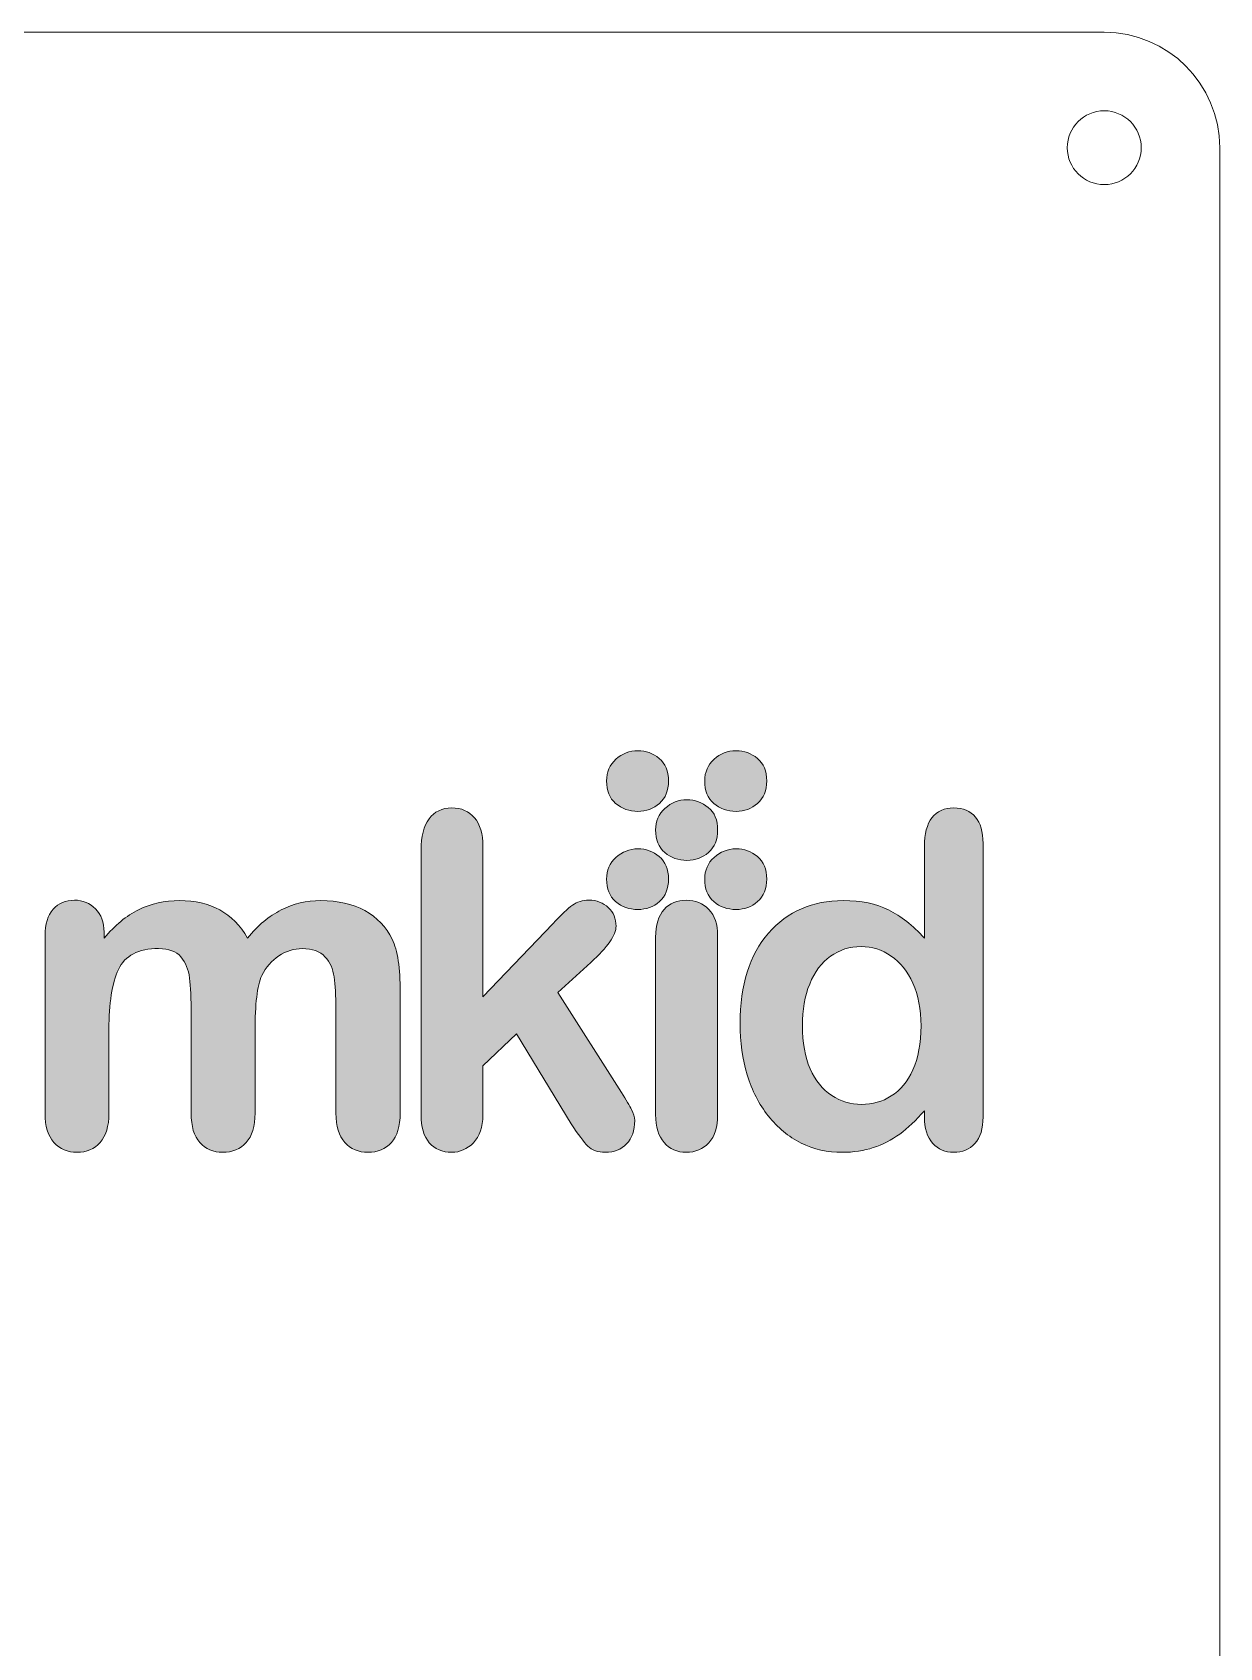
# Model space of a CAD drawing. Header units: millimetres. Extents: x 0 to 366, y 0 to 574.
# Drawn here: x 222.6 to 274, y 70 to 140 of the extents above; entities that cross this region are included whole.
import ezdxf

# ---------------------------------------------------------------- set-up
doc = ezdxf.new("R2010")
doc.units = ezdxf.units.MM
doc.layers.add('cut profiles', color=1, linetype='Continuous', lineweight=9, true_color=0xff0000)
doc.layers.add('raster engrave', color=7, linetype='Continuous', lineweight=5, true_color=0x000000)

msp = doc.modelspace()

# ---------------------------------------------------------------- hatches: boundary and pattern name
at = {"layer": 'raster engrave'}
h = msp.add_hatch(color=256, dxfattribs=at)
edge = h.paths.add_edge_path()
edge.add_spline(control_points=[(248.797, 106.243), (248.422, 106.243), (248.101, 106.358), (247.832, 106.588)], knot_values=[0, 0, 0, 0, 1, 1, 1, 1], degree=3, periodic=0)
edge.add_spline(control_points=[(247.832, 106.588), (247.569, 106.818), (247.438, 107.142), (247.438, 107.562)], knot_values=[0, 0, 0, 0, 1, 1, 1, 1], degree=3, periodic=0)
edge.add_spline(control_points=[(247.438, 107.562), (247.438, 107.943), (247.573, 108.255), (247.842, 108.498)], knot_values=[0, 0, 0, 0, 1, 1, 1, 1], degree=3, periodic=0)
edge.add_spline(control_points=[(247.842, 108.498), (248.117, 108.747), (248.436, 108.872), (248.797, 108.872)], knot_values=[0, 0, 0, 0, 1, 1, 1, 1], degree=3, periodic=0)
edge.add_spline(control_points=[(248.797, 108.872), (249.144, 108.872), (249.453, 108.76), (249.722, 108.537)], knot_values=[0, 0, 0, 0, 1, 1, 1, 1], degree=3, periodic=0)
edge.add_spline(control_points=[(249.722, 108.537), (249.991, 108.314), (250.125, 107.989), (250.125, 107.562)], knot_values=[0, 0, 0, 0, 1, 1, 1, 1], degree=3, periodic=0)
edge.add_spline(control_points=[(250.125, 107.562), (250.125, 107.149), (249.994, 106.824), (249.732, 106.588)], knot_values=[0, 0, 0, 0, 1, 1, 1, 1], degree=3, periodic=0)
edge.add_spline(control_points=[(249.732, 106.588), (249.469, 106.358), (249.157, 106.243), (248.797, 106.243)], knot_values=[0, 0, 0, 0, 1, 1, 1, 1], degree=3, periodic=0)
h = msp.add_hatch(color=256, dxfattribs=at)
edge = h.paths.add_edge_path()
edge.add_spline(control_points=[(252.084, 106.588), (251.822, 106.818), (251.691, 107.142), (251.691, 107.562)], knot_values=[0, 0, 0, 0, 1, 1, 1, 1], degree=3, periodic=0)
edge.add_spline(control_points=[(251.691, 107.562), (251.691, 107.943), (251.825, 108.255), (252.094, 108.498)], knot_values=[0, 0, 0, 0, 1, 1, 1, 1], degree=3, periodic=0)
edge.add_spline(control_points=[(252.094, 108.498), (252.37, 108.747), (252.688, 108.872), (253.049, 108.872)], knot_values=[0, 0, 0, 0, 1, 1, 1, 1], degree=3, periodic=0)
edge.add_spline(control_points=[(253.049, 108.872), (253.397, 108.872), (253.705, 108.76), (253.974, 108.537)], knot_values=[0, 0, 0, 0, 1, 1, 1, 1], degree=3, periodic=0)
edge.add_spline(control_points=[(253.974, 108.537), (254.243, 108.314), (254.378, 107.989), (254.378, 107.562)], knot_values=[0, 0, 0, 0, 1, 1, 1, 1], degree=3, periodic=0)
edge.add_spline(control_points=[(254.378, 107.562), (254.378, 107.149), (254.247, 106.824), (253.984, 106.588)], knot_values=[0, 0, 0, 0, 1, 1, 1, 1], degree=3, periodic=0)
edge.add_spline(control_points=[(253.984, 106.588), (253.722, 106.358), (253.41, 106.243), (253.049, 106.243)], knot_values=[0, 0, 0, 0, 1, 1, 1, 1], degree=3, periodic=0)
edge.add_spline(control_points=[(253.049, 106.243), (252.675, 106.243), (252.353, 106.358), (252.084, 106.588)], knot_values=[0, 0, 0, 0, 1, 1, 1, 1], degree=3, periodic=0)
h = msp.add_hatch(color=256, dxfattribs=at)
edge = h.paths.add_edge_path()
edge.add_spline(control_points=[(249.958, 104.462), (249.696, 104.691), (249.564, 105.016), (249.564, 105.436)], knot_values=[0, 0, 0, 0, 1, 1, 1, 1], degree=3, periodic=0)
edge.add_spline(control_points=[(249.564, 105.436), (249.564, 105.817), (249.699, 106.129), (249.968, 106.371)], knot_values=[0, 0, 0, 0, 1, 1, 1, 1], degree=3, periodic=0)
edge.add_spline(control_points=[(249.968, 106.371), (250.244, 106.621), (250.562, 106.745), (250.923, 106.745)], knot_values=[0, 0, 0, 0, 1, 1, 1, 1], degree=3, periodic=0)
edge.add_spline(control_points=[(250.923, 106.745), (251.271, 106.745), (251.579, 106.634), (251.848, 106.411)], knot_values=[0, 0, 0, 0, 1, 1, 1, 1], degree=3, periodic=0)
edge.add_spline(control_points=[(251.848, 106.411), (252.117, 106.188), (252.252, 105.863), (252.252, 105.436)], knot_values=[0, 0, 0, 0, 1, 1, 1, 1], degree=3, periodic=0)
edge.add_spline(control_points=[(252.252, 105.436), (252.252, 105.023), (252.12, 104.698), (251.858, 104.462)], knot_values=[0, 0, 0, 0, 1, 1, 1, 1], degree=3, periodic=0)
edge.add_spline(control_points=[(251.858, 104.462), (251.595, 104.232), (251.284, 104.117), (250.923, 104.117)], knot_values=[0, 0, 0, 0, 1, 1, 1, 1], degree=3, periodic=0)
edge.add_spline(control_points=[(250.923, 104.117), (250.549, 104.117), (250.227, 104.232), (249.958, 104.462)], knot_values=[0, 0, 0, 0, 1, 1, 1, 1], degree=3, periodic=0)
h = msp.add_hatch(color=256, dxfattribs=at)
edge = h.paths.add_edge_path()
edge.add_spline(control_points=[(241.67, 91.881), (241.401, 91.606), (241.089, 91.468), (240.735, 91.468)], knot_values=[0, 0, 0, 0, 1, 1, 1, 1], degree=3, periodic=0)
edge.add_spline(control_points=[(240.735, 91.468), (240.321, 91.468), (239.996, 91.606), (239.76, 91.881)], knot_values=[0, 0, 0, 0, 1, 1, 1, 1], degree=3, periodic=0)
edge.add_spline(control_points=[(239.76, 91.881), (239.524, 92.157), (239.406, 92.564), (239.406, 93.102)], knot_values=[0, 0, 0, 0, 1, 1, 1, 1], degree=3, periodic=0)
edge.add_line((239.406, 93.102), (239.406, 104.56))
edge.add_spline(control_points=[(239.406, 104.56), (239.406, 105.157), (239.52, 105.61), (239.75, 105.919)], knot_values=[0, 0, 0, 0, 1, 1, 1, 1], degree=3, periodic=0)
edge.add_spline(control_points=[(239.75, 105.919), (239.98, 106.234), (240.308, 106.391), (240.735, 106.391)], knot_values=[0, 0, 0, 0, 1, 1, 1, 1], degree=3, periodic=0)
edge.add_spline(control_points=[(240.735, 106.391), (241.148, 106.391), (241.476, 106.25), (241.719, 105.968)], knot_values=[0, 0, 0, 0, 1, 1, 1, 1], degree=3, periodic=0)
edge.add_spline(control_points=[(241.719, 105.968), (241.962, 105.686), (242.083, 105.269), (242.083, 104.718)], knot_values=[0, 0, 0, 0, 1, 1, 1, 1], degree=3, periodic=0)
edge.add_line((242.083, 104.718), (242.083, 98.201))
edge.add_line((242.083, 98.201), (245.105, 101.371))
edge.add_spline(control_points=[(245.105, 101.371), (245.479, 101.764), (245.765, 102.034), (245.962, 102.178)], knot_values=[0, 0, 0, 0, 1, 1, 1, 1], degree=3, periodic=0)
edge.add_spline(control_points=[(245.962, 102.178), (246.158, 102.322), (246.398, 102.394), (246.68, 102.394)], knot_values=[0, 0, 0, 0, 1, 1, 1, 1], degree=3, periodic=0)
edge.add_spline(control_points=[(246.68, 102.394), (247.015, 102.394), (247.294, 102.286), (247.517, 102.07)], knot_values=[0, 0, 0, 0, 1, 1, 1, 1], degree=3, periodic=0)
edge.add_spline(control_points=[(247.517, 102.07), (247.74, 101.86), (247.852, 101.594), (247.852, 101.272)], knot_values=[0, 0, 0, 0, 1, 1, 1, 1], degree=3, periodic=0)
edge.add_spline(control_points=[(247.852, 101.272), (247.852, 100.879), (247.487, 100.354), (246.759, 99.697)], knot_values=[0, 0, 0, 0, 1, 1, 1, 1], degree=3, periodic=0)
edge.add_line((246.759, 99.697), (245.332, 98.388))
edge.add_line((245.332, 98.388), (248.088, 94.057))
edge.add_spline(control_points=[(248.088, 94.057), (248.291, 93.735), (248.436, 93.489), (248.521, 93.319)], knot_values=[0, 0, 0, 0, 1, 1, 1, 1], degree=3, periodic=0)
edge.add_spline(control_points=[(248.521, 93.319), (248.613, 93.154), (248.659, 92.997), (248.659, 92.846)], knot_values=[0, 0, 0, 0, 1, 1, 1, 1], degree=3, periodic=0)
edge.add_spline(control_points=[(248.659, 92.846), (248.659, 92.419), (248.541, 92.081), (248.304, 91.832)], knot_values=[0, 0, 0, 0, 1, 1, 1, 1], degree=3, periodic=0)
edge.add_spline(control_points=[(248.304, 91.832), (248.075, 91.589), (247.77, 91.468), (247.389, 91.468)], knot_values=[0, 0, 0, 0, 1, 1, 1, 1], degree=3, periodic=0)
edge.add_spline(control_points=[(247.389, 91.468), (247.061, 91.468), (246.808, 91.556), (246.631, 91.734)], knot_values=[0, 0, 0, 0, 1, 1, 1, 1], degree=3, periodic=0)
edge.add_spline(control_points=[(246.631, 91.734), (246.454, 91.911), (246.214, 92.232), (245.912, 92.698)], knot_values=[0, 0, 0, 0, 1, 1, 1, 1], degree=3, periodic=0)
edge.add_line((245.912, 92.698), (243.54, 96.596))
edge.add_line((243.54, 96.596), (242.083, 95.218))
edge.add_line((242.083, 95.218), (242.083, 93.082))
edge.add_spline(control_points=[(242.083, 93.082), (242.083, 92.564), (241.945, 92.164), (241.67, 91.881)], knot_values=[0, 0, 0, 0, 1, 1, 1, 1], degree=3, periodic=0)
h = msp.add_hatch(color=256, dxfattribs=at)
edge = h.paths.add_edge_path()
edge.add_spline(control_points=[(261.21, 93.269), (260.849, 92.856), (260.491, 92.518), (260.137, 92.255)], knot_values=[0, 0, 0, 0, 1, 1, 1, 1], degree=3, periodic=0)
edge.add_spline(control_points=[(260.137, 92.255), (259.789, 91.999), (259.408, 91.806), (258.995, 91.675)], knot_values=[0, 0, 0, 0, 1, 1, 1, 1], degree=3, periodic=0)
edge.add_spline(control_points=[(258.995, 91.675), (258.588, 91.537), (258.142, 91.468), (257.656, 91.468)], knot_values=[0, 0, 0, 0, 1, 1, 1, 1], degree=3, periodic=0)
edge.add_spline(control_points=[(257.656, 91.468), (257.013, 91.468), (256.416, 91.602), (255.864, 91.871)], knot_values=[0, 0, 0, 0, 1, 1, 1, 1], degree=3, periodic=0)
edge.add_spline(control_points=[(255.864, 91.871), (255.32, 92.147), (254.847, 92.538), (254.447, 93.043)], knot_values=[0, 0, 0, 0, 1, 1, 1, 1], degree=3, periodic=0)
edge.add_spline(control_points=[(254.447, 93.043), (254.047, 93.548), (253.741, 94.142), (253.531, 94.825)], knot_values=[0, 0, 0, 0, 1, 1, 1, 1], degree=3, periodic=0)
edge.add_spline(control_points=[(253.531, 94.825), (253.328, 95.507), (253.226, 96.245), (253.226, 97.039)], knot_values=[0, 0, 0, 0, 1, 1, 1, 1], degree=3, periodic=0)
edge.add_spline(control_points=[(253.226, 97.039), (253.226, 98.719), (253.636, 100.029), (254.457, 100.967)], knot_values=[0, 0, 0, 0, 1, 1, 1, 1], degree=3, periodic=0)
edge.add_spline(control_points=[(254.457, 100.967), (255.277, 101.906), (256.357, 102.375), (257.695, 102.375)], knot_values=[0, 0, 0, 0, 1, 1, 1, 1], degree=3, periodic=0)
edge.add_spline(control_points=[(257.695, 102.375), (258.47, 102.375), (259.123, 102.24), (259.654, 101.971)], knot_values=[0, 0, 0, 0, 1, 1, 1, 1], degree=3, periodic=0)
edge.add_spline(control_points=[(259.654, 101.971), (260.186, 101.709), (260.704, 101.302), (261.21, 100.751)], knot_values=[0, 0, 0, 0, 1, 1, 1, 1], degree=3, periodic=0)
edge.add_line((261.21, 100.751), (261.21, 104.718))
edge.add_spline(control_points=[(261.21, 104.718), (261.21, 105.269), (261.318, 105.686), (261.534, 105.968)], knot_values=[0, 0, 0, 0, 1, 1, 1, 1], degree=3, periodic=0)
edge.add_spline(control_points=[(261.534, 105.968), (261.758, 106.25), (262.073, 106.391), (262.479, 106.391)], knot_values=[0, 0, 0, 0, 1, 1, 1, 1], degree=3, periodic=0)
edge.add_spline(control_points=[(262.479, 106.391), (262.886, 106.391), (263.198, 106.26), (263.415, 105.997)], knot_values=[0, 0, 0, 0, 1, 1, 1, 1], degree=3, periodic=0)
edge.add_spline(control_points=[(263.415, 105.997), (263.638, 105.741), (263.749, 105.361), (263.749, 104.855)], knot_values=[0, 0, 0, 0, 1, 1, 1, 1], degree=3, periodic=0)
edge.add_line((263.749, 104.855), (263.749, 93.004))
edge.add_spline(control_points=[(263.749, 93.004), (263.749, 92.492), (263.631, 92.108), (263.395, 91.852)], knot_values=[0, 0, 0, 0, 1, 1, 1, 1], degree=3, periodic=0)
edge.add_spline(control_points=[(263.395, 91.852), (263.159, 91.596), (262.853, 91.468), (262.479, 91.468)], knot_values=[0, 0, 0, 0, 1, 1, 1, 1], degree=3, periodic=0)
edge.add_spline(control_points=[(262.479, 91.468), (262.112, 91.468), (261.807, 91.599), (261.564, 91.862)], knot_values=[0, 0, 0, 0, 1, 1, 1, 1], degree=3, periodic=0)
edge.add_spline(control_points=[(261.564, 91.862), (261.328, 92.131), (261.21, 92.511), (261.21, 93.004)], knot_values=[0, 0, 0, 0, 1, 1, 1, 1], degree=3, periodic=0)
edge.add_line((261.21, 93.004), (261.21, 93.269))
edge = h.paths.add_edge_path()
edge.add_spline(control_points=[(261.062, 96.951), (261.062, 97.666), (260.944, 98.28), (260.708, 98.792)], knot_values=[0, 0, 0, 0, 1, 1, 1, 1], degree=3, periodic=0)
edge.add_spline(control_points=[(260.708, 98.792), (260.478, 99.31), (260.163, 99.704), (259.763, 99.973)], knot_values=[0, 0, 0, 0, 1, 1, 1, 1], degree=3, periodic=0)
edge.add_spline(control_points=[(259.763, 99.973), (259.369, 100.249), (258.936, 100.386), (258.463, 100.386)], knot_values=[0, 0, 0, 0, 1, 1, 1, 1], degree=3, periodic=0)
edge.add_spline(control_points=[(258.463, 100.386), (257.971, 100.386), (257.531, 100.245), (257.144, 99.963)], knot_values=[0, 0, 0, 0, 1, 1, 1, 1], degree=3, periodic=0)
edge.add_spline(control_points=[(257.144, 99.963), (256.757, 99.687), (256.455, 99.287), (256.238, 98.762)], knot_values=[0, 0, 0, 0, 1, 1, 1, 1], degree=3, periodic=0)
edge.add_spline(control_points=[(256.238, 98.762), (256.028, 98.244), (255.923, 97.64), (255.923, 96.951)], knot_values=[0, 0, 0, 0, 1, 1, 1, 1], degree=3, periodic=0)
edge.add_spline(control_points=[(255.923, 96.951), (255.923, 96.222), (256.035, 95.602), (256.258, 95.09)], knot_values=[0, 0, 0, 0, 1, 1, 1, 1], degree=3, periodic=0)
edge.add_spline(control_points=[(256.258, 95.09), (256.488, 94.579), (256.8, 94.191), (257.193, 93.929)], knot_values=[0, 0, 0, 0, 1, 1, 1, 1], degree=3, periodic=0)
edge.add_spline(control_points=[(257.193, 93.929), (257.587, 93.673), (258.017, 93.545), (258.483, 93.545)], knot_values=[0, 0, 0, 0, 1, 1, 1, 1], degree=3, periodic=0)
edge.add_spline(control_points=[(258.483, 93.545), (258.955, 93.545), (259.385, 93.666), (259.772, 93.909)], knot_values=[0, 0, 0, 0, 1, 1, 1, 1], degree=3, periodic=0)
edge.add_spline(control_points=[(259.772, 93.909), (260.166, 94.159), (260.478, 94.536), (260.708, 95.041)], knot_values=[0, 0, 0, 0, 1, 1, 1, 1], degree=3, periodic=0)
edge.add_spline(control_points=[(260.708, 95.041), (260.944, 95.553), (261.062, 96.19), (261.062, 96.951)], knot_values=[0, 0, 0, 0, 1, 1, 1, 1], degree=3, periodic=0)
h = msp.add_hatch(color=256, dxfattribs=at)
edge = h.paths.add_edge_path()
edge.add_spline(control_points=[(248.797, 101.991), (248.422, 101.991), (248.101, 102.106), (247.832, 102.335)], knot_values=[0, 0, 0, 0, 1, 1, 1, 1], degree=3, periodic=0)
edge.add_spline(control_points=[(247.832, 102.335), (247.569, 102.565), (247.438, 102.89), (247.438, 103.31)], knot_values=[0, 0, 0, 0, 1, 1, 1, 1], degree=3, periodic=0)
edge.add_spline(control_points=[(247.438, 103.31), (247.438, 103.691), (247.573, 104.002), (247.842, 104.245)], knot_values=[0, 0, 0, 0, 1, 1, 1, 1], degree=3, periodic=0)
edge.add_spline(control_points=[(247.842, 104.245), (248.117, 104.494), (248.436, 104.619), (248.797, 104.619)], knot_values=[0, 0, 0, 0, 1, 1, 1, 1], degree=3, periodic=0)
edge.add_spline(control_points=[(248.797, 104.619), (249.144, 104.619), (249.453, 104.508), (249.722, 104.284)], knot_values=[0, 0, 0, 0, 1, 1, 1, 1], degree=3, periodic=0)
edge.add_spline(control_points=[(249.722, 104.284), (249.991, 104.061), (250.125, 103.737), (250.125, 103.31)], knot_values=[0, 0, 0, 0, 1, 1, 1, 1], degree=3, periodic=0)
edge.add_spline(control_points=[(250.125, 103.31), (250.125, 102.897), (249.994, 102.572), (249.732, 102.335)], knot_values=[0, 0, 0, 0, 1, 1, 1, 1], degree=3, periodic=0)
edge.add_spline(control_points=[(249.732, 102.335), (249.469, 102.106), (249.157, 101.991), (248.797, 101.991)], knot_values=[0, 0, 0, 0, 1, 1, 1, 1], degree=3, periodic=0)
h = msp.add_hatch(color=256, dxfattribs=at)
edge = h.paths.add_edge_path()
edge.add_spline(control_points=[(251.691, 103.31), (251.691, 103.691), (251.825, 104.002), (252.094, 104.245)], knot_values=[0, 0, 0, 0, 1, 1, 1, 1], degree=3, periodic=0)
edge.add_spline(control_points=[(252.094, 104.245), (252.37, 104.494), (252.688, 104.619), (253.049, 104.619)], knot_values=[0, 0, 0, 0, 1, 1, 1, 1], degree=3, periodic=0)
edge.add_spline(control_points=[(253.049, 104.619), (253.397, 104.619), (253.705, 104.508), (253.974, 104.284)], knot_values=[0, 0, 0, 0, 1, 1, 1, 1], degree=3, periodic=0)
edge.add_spline(control_points=[(253.974, 104.284), (254.243, 104.061), (254.378, 103.737), (254.378, 103.31)], knot_values=[0, 0, 0, 0, 1, 1, 1, 1], degree=3, periodic=0)
edge.add_spline(control_points=[(254.378, 103.31), (254.378, 102.897), (254.247, 102.572), (253.984, 102.335)], knot_values=[0, 0, 0, 0, 1, 1, 1, 1], degree=3, periodic=0)
edge.add_spline(control_points=[(253.984, 102.335), (253.722, 102.106), (253.41, 101.991), (253.049, 101.991)], knot_values=[0, 0, 0, 0, 1, 1, 1, 1], degree=3, periodic=0)
edge.add_spline(control_points=[(253.049, 101.991), (252.675, 101.991), (252.353, 102.106), (252.084, 102.335)], knot_values=[0, 0, 0, 0, 1, 1, 1, 1], degree=3, periodic=0)
edge.add_spline(control_points=[(252.084, 102.335), (251.822, 102.565), (251.691, 102.89), (251.691, 103.31)], knot_values=[0, 0, 0, 0, 1, 1, 1, 1], degree=3, periodic=0)
h = msp.add_hatch(color=256, dxfattribs=at)
edge = h.paths.add_edge_path()
edge.add_spline(control_points=[(235.635, 99.067), (235.59, 99.415), (235.458, 99.707), (235.242, 99.943)], knot_values=[0, 0, 0, 0, 1, 1, 1, 1], degree=3, periodic=0)
edge.add_spline(control_points=[(235.242, 99.943), (235.025, 100.18), (234.697, 100.298), (234.257, 100.298)], knot_values=[0, 0, 0, 0, 1, 1, 1, 1], degree=3, periodic=0)
edge.add_spline(control_points=[(234.257, 100.298), (233.903, 100.298), (233.565, 100.193), (233.243, 99.983)], knot_values=[0, 0, 0, 0, 1, 1, 1, 1], degree=3, periodic=0)
edge.add_spline(control_points=[(233.243, 99.983), (232.928, 99.773), (232.682, 99.491), (232.505, 99.136)], knot_values=[0, 0, 0, 0, 1, 1, 1, 1], degree=3, periodic=0)
edge.add_spline(control_points=[(232.505, 99.136), (232.308, 98.683), (232.21, 97.883), (232.21, 96.734)], knot_values=[0, 0, 0, 0, 1, 1, 1, 1], degree=3, periodic=0)
edge.add_line((232.21, 96.734), (232.21, 93.161))
edge.add_spline(control_points=[(232.21, 93.161), (232.21, 92.597), (232.082, 92.173), (231.826, 91.891)], knot_values=[0, 0, 0, 0, 1, 1, 1, 1], degree=3, periodic=0)
edge.add_spline(control_points=[(231.826, 91.891), (231.57, 91.609), (231.232, 91.468), (230.812, 91.468)], knot_values=[0, 0, 0, 0, 1, 1, 1, 1], degree=3, periodic=0)
edge.add_spline(control_points=[(230.812, 91.468), (230.405, 91.468), (230.074, 91.609), (229.818, 91.891)], knot_values=[0, 0, 0, 0, 1, 1, 1, 1], degree=3, periodic=0)
edge.add_spline(control_points=[(229.818, 91.891), (229.568, 92.173), (229.444, 92.597), (229.444, 93.161)], knot_values=[0, 0, 0, 0, 1, 1, 1, 1], degree=3, periodic=0)
edge.add_line((229.444, 93.161), (229.444, 97.443))
edge.add_spline(control_points=[(229.444, 97.443), (229.444, 98.119), (229.421, 98.644), (229.375, 99.018)], knot_values=[0, 0, 0, 0, 1, 1, 1, 1], degree=3, periodic=0)
edge.add_spline(control_points=[(229.375, 99.018), (229.329, 99.392), (229.204, 99.697), (229.001, 99.934)], knot_values=[0, 0, 0, 0, 1, 1, 1, 1], degree=3, periodic=0)
edge.add_spline(control_points=[(229.001, 99.934), (228.797, 100.176), (228.476, 100.298), (228.036, 100.298)], knot_values=[0, 0, 0, 0, 1, 1, 1, 1], degree=3, periodic=0)
edge.add_spline(control_points=[(228.036, 100.298), (227.157, 100.298), (226.576, 99.996), (226.294, 99.392)], knot_values=[0, 0, 0, 0, 1, 1, 1, 1], degree=3, periodic=0)
edge.add_spline(control_points=[(226.294, 99.392), (226.018, 98.788), (225.88, 97.922), (225.88, 96.793)], knot_values=[0, 0, 0, 0, 1, 1, 1, 1], degree=3, periodic=0)
edge.add_line((225.88, 96.793), (225.88, 93.161))
edge.add_spline(control_points=[(225.88, 93.161), (225.88, 92.603), (225.752, 92.18), (225.496, 91.891)], knot_values=[0, 0, 0, 0, 1, 1, 1, 1], degree=3, periodic=0)
edge.add_spline(control_points=[(225.496, 91.891), (225.247, 91.609), (224.916, 91.468), (224.502, 91.468)], knot_values=[0, 0, 0, 0, 1, 1, 1, 1], degree=3, periodic=0)
edge.add_spline(control_points=[(224.502, 91.468), (224.095, 91.468), (223.761, 91.609), (223.498, 91.891)], knot_values=[0, 0, 0, 0, 1, 1, 1, 1], degree=3, periodic=0)
edge.add_spline(control_points=[(223.498, 91.891), (223.242, 92.18), (223.114, 92.603), (223.114, 93.161)], knot_values=[0, 0, 0, 0, 1, 1, 1, 1], degree=3, periodic=0)
edge.add_line((223.114, 93.161), (223.114, 100.849))
edge.add_spline(control_points=[(223.114, 100.849), (223.114, 101.354), (223.229, 101.738), (223.459, 102.001)], knot_values=[0, 0, 0, 0, 1, 1, 1, 1], degree=3, periodic=0)
edge.add_spline(control_points=[(223.459, 102.001), (223.695, 102.263), (224.003, 102.394), (224.384, 102.394)], knot_values=[0, 0, 0, 0, 1, 1, 1, 1], degree=3, periodic=0)
edge.add_spline(control_points=[(224.384, 102.394), (224.752, 102.394), (225.057, 102.27), (225.3, 102.02)], knot_values=[0, 0, 0, 0, 1, 1, 1, 1], degree=3, periodic=0)
edge.add_spline(control_points=[(225.3, 102.02), (225.549, 101.778), (225.674, 101.44), (225.674, 101.007)], knot_values=[0, 0, 0, 0, 1, 1, 1, 1], degree=3, periodic=0)
edge.add_line((225.674, 101.007), (225.674, 100.751))
edge.add_spline(control_points=[(225.674, 100.751), (226.14, 101.308), (226.638, 101.719), (227.17, 101.981)], knot_values=[0, 0, 0, 0, 1, 1, 1, 1], degree=3, periodic=0)
edge.add_spline(control_points=[(227.17, 101.981), (227.701, 102.244), (228.292, 102.375), (228.942, 102.375)], knot_values=[0, 0, 0, 0, 1, 1, 1, 1], degree=3, periodic=0)
edge.add_spline(control_points=[(228.942, 102.375), (229.618, 102.375), (230.198, 102.24), (230.684, 101.971)], knot_values=[0, 0, 0, 0, 1, 1, 1, 1], degree=3, periodic=0)
edge.add_spline(control_points=[(230.684, 101.971), (231.17, 101.702), (231.57, 101.295), (231.885, 100.751)], knot_values=[0, 0, 0, 0, 1, 1, 1, 1], degree=3, periodic=0)
edge.add_spline(control_points=[(231.885, 100.751), (232.338, 101.302), (232.823, 101.709), (233.342, 101.971)], knot_values=[0, 0, 0, 0, 1, 1, 1, 1], degree=3, periodic=0)
edge.add_spline(control_points=[(233.342, 101.971), (233.86, 102.24), (234.435, 102.375), (235.065, 102.375)], knot_values=[0, 0, 0, 0, 1, 1, 1, 1], degree=3, periodic=0)
edge.add_spline(control_points=[(235.065, 102.375), (235.8, 102.375), (236.433, 102.23), (236.964, 101.942)], knot_values=[0, 0, 0, 0, 1, 1, 1, 1], degree=3, periodic=0)
edge.add_spline(control_points=[(236.964, 101.942), (237.496, 101.653), (237.893, 101.239), (238.155, 100.701)], knot_values=[0, 0, 0, 0, 1, 1, 1, 1], degree=3, periodic=0)
edge.add_spline(control_points=[(238.155, 100.701), (238.385, 100.216), (238.5, 99.451), (238.5, 98.408)], knot_values=[0, 0, 0, 0, 1, 1, 1, 1], degree=3, periodic=0)
edge.add_line((238.5, 98.408), (238.5, 93.161))
edge.add_spline(control_points=[(238.5, 93.161), (238.5, 92.597), (238.372, 92.173), (238.116, 91.891)], knot_values=[0, 0, 0, 0, 1, 1, 1, 1], degree=3, periodic=0)
edge.add_spline(control_points=[(238.116, 91.891), (237.86, 91.609), (237.522, 91.468), (237.102, 91.468)], knot_values=[0, 0, 0, 0, 1, 1, 1, 1], degree=3, periodic=0)
edge.add_spline(control_points=[(237.102, 91.468), (236.695, 91.468), (236.361, 91.609), (236.098, 91.891)], knot_values=[0, 0, 0, 0, 1, 1, 1, 1], degree=3, periodic=0)
edge.add_spline(control_points=[(236.098, 91.891), (235.842, 92.18), (235.714, 92.603), (235.714, 93.161)], knot_values=[0, 0, 0, 0, 1, 1, 1, 1], degree=3, periodic=0)
edge.add_line((235.714, 93.161), (235.714, 97.679))
edge.add_spline(control_points=[(235.714, 97.679), (235.714, 98.257), (235.688, 98.719), (235.635, 99.067)], knot_values=[0, 0, 0, 0, 1, 1, 1, 1], degree=3, periodic=0)
h = msp.add_hatch(color=256, dxfattribs=at)
edge = h.paths.add_edge_path()
edge.add_line((249.564, 93.102), (249.564, 100.79))
edge.add_spline(control_points=[(249.564, 100.79), (249.564, 101.322), (249.686, 101.722), (249.929, 101.991)], knot_values=[0, 0, 0, 0, 1, 1, 1, 1], degree=3, periodic=0)
edge.add_spline(control_points=[(249.929, 101.991), (250.178, 102.26), (250.5, 102.394), (250.893, 102.394)], knot_values=[0, 0, 0, 0, 1, 1, 1, 1], degree=3, periodic=0)
edge.add_spline(control_points=[(250.893, 102.394), (251.287, 102.394), (251.612, 102.26), (251.868, 101.991)], knot_values=[0, 0, 0, 0, 1, 1, 1, 1], degree=3, periodic=0)
edge.add_spline(control_points=[(251.868, 101.991), (252.124, 101.722), (252.252, 101.348), (252.252, 100.869)], knot_values=[0, 0, 0, 0, 1, 1, 1, 1], degree=3, periodic=0)
edge.add_line((252.252, 100.869), (252.252, 93.102))
edge.add_spline(control_points=[(252.252, 93.102), (252.252, 92.564), (252.124, 92.157), (251.868, 91.881)], knot_values=[0, 0, 0, 0, 1, 1, 1, 1], degree=3, periodic=0)
edge.add_spline(control_points=[(251.868, 91.881), (251.612, 91.606), (251.287, 91.468), (250.893, 91.468)], knot_values=[0, 0, 0, 0, 1, 1, 1, 1], degree=3, periodic=0)
edge.add_spline(control_points=[(250.893, 91.468), (250.5, 91.468), (250.178, 91.609), (249.929, 91.891)], knot_values=[0, 0, 0, 0, 1, 1, 1, 1], degree=3, periodic=0)
edge.add_spline(control_points=[(249.929, 91.891), (249.686, 92.173), (249.564, 92.577), (249.564, 93.102)], knot_values=[0, 0, 0, 0, 1, 1, 1, 1], degree=3, periodic=0)

# ---------------------------------------------------------------- linework, layer by layer
at = {"layer": 'cut profiles'}
for p, q in [((189, 140.002), (269, 140.002)), ((274, 30.002), (274, 135.002))]:
    msp.add_line(p, q, dxfattribs=at)
msp.add_circle((269, 135.002), 1.6, dxfattribs=at)
msp.add_arc((269, 135.002), 5, 0, 90, dxfattribs=at)
at = {"layer": 'raster engrave', "color": 7, "true_color": 0xffffff}
for points in [[(239.406, 93.102), (239.406, 104.56)], [(242.083, 104.718), (242.083, 98.201), (245.105, 101.371)], [(261.21, 100.751), (261.21, 104.718)], [(263.749, 104.855), (263.749, 93.004)], [(223.114, 93.161), (223.114, 100.849)], [(225.674, 101.007), (225.674, 100.751)], [(252.252, 100.869), (252.252, 93.102)], [(249.564, 93.102), (249.564, 100.79)], [(246.759, 99.697), (245.332, 98.388), (248.088, 94.057)], [(238.5, 98.408), (238.5, 93.161)], [(229.444, 93.161), (229.444, 97.443)], [(235.714, 93.161), (235.714, 97.679)], [(225.88, 96.793), (225.88, 93.161)], [(232.21, 96.734), (232.21, 93.161)], [(245.912, 92.698), (243.54, 96.596), (242.083, 95.218), (242.083, 93.082)], [(261.21, 93.004), (261.21, 93.269)]]:
    msp.add_lwpolyline(points, dxfattribs=at)
for points in [[(247.842, 108.498), (248.117, 108.747), (248.436, 108.872), (248.797, 108.872)], [(248.797, 108.872), (249.144, 108.872), (249.453, 108.76), (249.722, 108.537)], [(249.722, 108.537), (249.991, 108.314), (250.125, 107.989), (250.125, 107.562)], [(252.094, 108.498), (252.37, 108.747), (252.688, 108.872), (253.049, 108.872)], [(253.049, 108.872), (253.397, 108.872), (253.705, 108.76), (253.974, 108.537)], [(253.974, 108.537), (254.243, 108.314), (254.378, 107.989), (254.378, 107.562)], [(247.438, 107.562), (247.438, 107.943), (247.573, 108.255), (247.842, 108.498)], [(251.691, 107.562), (251.691, 107.943), (251.825, 108.255), (252.094, 108.498)], [(247.832, 106.588), (247.569, 106.818), (247.438, 107.142), (247.438, 107.562)], [(250.125, 107.562), (250.125, 107.149), (249.994, 106.824), (249.732, 106.588)], [(252.084, 106.588), (251.822, 106.818), (251.691, 107.142), (251.691, 107.562)], [(254.378, 107.562), (254.378, 107.149), (254.247, 106.824), (253.984, 106.588)], [(248.797, 106.243), (248.422, 106.243), (248.101, 106.358), (247.832, 106.588)], [(249.732, 106.588), (249.469, 106.358), (249.157, 106.243), (248.797, 106.243)], [(249.968, 106.371), (250.244, 106.621), (250.562, 106.745), (250.923, 106.745)], [(250.923, 106.745), (251.271, 106.745), (251.579, 106.634), (251.848, 106.411)], [(251.848, 106.411), (252.117, 106.188), (252.252, 105.863), (252.252, 105.436)], [(253.049, 106.243), (252.675, 106.243), (252.353, 106.358), (252.084, 106.588)], [(253.984, 106.588), (253.722, 106.358), (253.41, 106.243), (253.049, 106.243)], [(239.406, 104.56), (239.406, 105.157), (239.52, 105.61), (239.75, 105.919)], [(239.75, 105.919), (239.98, 106.234), (240.308, 106.391), (240.735, 106.391)], [(240.735, 106.391), (241.148, 106.391), (241.476, 106.25), (241.719, 105.968)], [(241.719, 105.968), (241.962, 105.686), (242.083, 105.269), (242.083, 104.718)], [(249.564, 105.436), (249.564, 105.817), (249.699, 106.129), (249.968, 106.371)], [(261.21, 104.718), (261.21, 105.269), (261.318, 105.686), (261.534, 105.968)], [(261.534, 105.968), (261.758, 106.25), (262.073, 106.391), (262.479, 106.391)], [(262.479, 106.391), (262.886, 106.391), (263.198, 106.26), (263.415, 105.997)], [(263.415, 105.997), (263.638, 105.741), (263.749, 105.361), (263.749, 104.855)], [(249.958, 104.462), (249.696, 104.691), (249.564, 105.016), (249.564, 105.436)], [(252.252, 105.436), (252.252, 105.023), (252.12, 104.698), (251.858, 104.462)], [(247.842, 104.245), (248.117, 104.494), (248.436, 104.619), (248.797, 104.619)], [(248.797, 104.619), (249.144, 104.619), (249.453, 104.508), (249.722, 104.284)], [(250.923, 104.117), (250.549, 104.117), (250.227, 104.232), (249.958, 104.462)], [(251.858, 104.462), (251.595, 104.232), (251.284, 104.117), (250.923, 104.117)], [(252.094, 104.245), (252.37, 104.494), (252.688, 104.619), (253.049, 104.619)], [(253.049, 104.619), (253.397, 104.619), (253.705, 104.508), (253.974, 104.284)], [(247.438, 103.31), (247.438, 103.691), (247.573, 104.002), (247.842, 104.245)], [(249.722, 104.284), (249.991, 104.061), (250.125, 103.737), (250.125, 103.31)], [(251.691, 103.31), (251.691, 103.691), (251.825, 104.002), (252.094, 104.245)], [(253.974, 104.284), (254.243, 104.061), (254.378, 103.737), (254.378, 103.31)], [(247.832, 102.335), (247.569, 102.565), (247.438, 102.89), (247.438, 103.31)], [(250.125, 103.31), (250.125, 102.897), (249.994, 102.572), (249.732, 102.335)], [(252.084, 102.335), (251.822, 102.565), (251.691, 102.89), (251.691, 103.31)], [(254.378, 103.31), (254.378, 102.897), (254.247, 102.572), (253.984, 102.335)], [(223.459, 102.001), (223.695, 102.263), (224.003, 102.394), (224.384, 102.394)], [(224.384, 102.394), (224.752, 102.394), (225.057, 102.27), (225.3, 102.02)], [(227.17, 101.981), (227.701, 102.244), (228.292, 102.375), (228.942, 102.375)], [(228.942, 102.375), (229.618, 102.375), (230.198, 102.24), (230.684, 101.971)], [(233.342, 101.971), (233.86, 102.24), (234.435, 102.375), (235.065, 102.375)], [(235.065, 102.375), (235.8, 102.375), (236.433, 102.23), (236.964, 101.942)], [(245.962, 102.178), (246.158, 102.322), (246.398, 102.394), (246.68, 102.394)], [(246.68, 102.394), (247.015, 102.394), (247.294, 102.286), (247.517, 102.07)], [(248.797, 101.991), (248.422, 101.991), (248.101, 102.106), (247.832, 102.335)], [(249.732, 102.335), (249.469, 102.106), (249.157, 101.991), (248.797, 101.991)], [(249.929, 101.991), (250.178, 102.26), (250.5, 102.394), (250.893, 102.394)], [(250.893, 102.394), (251.287, 102.394), (251.612, 102.26), (251.868, 101.991)], [(253.049, 101.991), (252.675, 101.991), (252.353, 102.106), (252.084, 102.335)], [(253.984, 102.335), (253.722, 102.106), (253.41, 101.991), (253.049, 101.991)], [(254.457, 100.967), (255.277, 101.906), (256.357, 102.375), (257.695, 102.375)], [(257.695, 102.375), (258.47, 102.375), (259.123, 102.24), (259.654, 101.971)], [(223.114, 100.849), (223.114, 101.354), (223.229, 101.738), (223.459, 102.001)], [(225.3, 102.02), (225.549, 101.778), (225.674, 101.44), (225.674, 101.007)], [(225.674, 100.751), (226.14, 101.308), (226.638, 101.719), (227.17, 101.981)], [(230.684, 101.971), (231.17, 101.702), (231.57, 101.295), (231.885, 100.751)], [(231.885, 100.751), (232.338, 101.302), (232.823, 101.709), (233.342, 101.971)], [(236.964, 101.942), (237.496, 101.653), (237.893, 101.239), (238.155, 100.701)], [(245.105, 101.371), (245.479, 101.764), (245.765, 102.034), (245.962, 102.178)], [(247.517, 102.07), (247.74, 101.86), (247.852, 101.594), (247.852, 101.272)], [(249.564, 100.79), (249.564, 101.322), (249.686, 101.722), (249.929, 101.991)], [(251.868, 101.991), (252.124, 101.722), (252.252, 101.348), (252.252, 100.869)], [(259.654, 101.971), (260.186, 101.709), (260.704, 101.302), (261.21, 100.751)], [(247.852, 101.272), (247.852, 100.879), (247.487, 100.354), (246.759, 99.697)], [(253.226, 97.039), (253.226, 98.719), (253.636, 100.029), (254.457, 100.967)], [(228.036, 100.298), (227.157, 100.298), (226.576, 99.996), (226.294, 99.392)], [(229.001, 99.934), (228.797, 100.176), (228.476, 100.298), (228.036, 100.298)], [(234.257, 100.298), (233.903, 100.298), (233.565, 100.193), (233.243, 99.983)], [(235.242, 99.943), (235.025, 100.18), (234.697, 100.298), (234.257, 100.298)], [(238.155, 100.701), (238.385, 100.216), (238.5, 99.451), (238.5, 98.408)], [(258.463, 100.386), (257.971, 100.386), (257.531, 100.245), (257.144, 99.963)], [(259.763, 99.973), (259.369, 100.249), (258.936, 100.386), (258.463, 100.386)], [(229.375, 99.018), (229.329, 99.392), (229.204, 99.697), (229.001, 99.934)], [(233.243, 99.983), (232.928, 99.773), (232.682, 99.491), (232.505, 99.136)], [(235.635, 99.067), (235.59, 99.415), (235.458, 99.707), (235.242, 99.943)], [(257.144, 99.963), (256.757, 99.687), (256.455, 99.287), (256.238, 98.762)], [(260.708, 98.792), (260.478, 99.31), (260.163, 99.704), (259.763, 99.973)], [(226.294, 99.392), (226.018, 98.788), (225.88, 97.922), (225.88, 96.793)], [(229.444, 97.443), (229.444, 98.119), (229.421, 98.644), (229.375, 99.018)], [(232.505, 99.136), (232.308, 98.683), (232.21, 97.883), (232.21, 96.734)], [(235.714, 97.679), (235.714, 98.257), (235.688, 98.719), (235.635, 99.067)], [(256.238, 98.762), (256.028, 98.244), (255.923, 97.64), (255.923, 96.951)], [(261.062, 96.951), (261.062, 97.666), (260.944, 98.28), (260.708, 98.792)], [(253.531, 94.825), (253.328, 95.507), (253.226, 96.245), (253.226, 97.039)], [(255.923, 96.951), (255.923, 96.222), (256.035, 95.602), (256.258, 95.09)], [(260.708, 95.041), (260.944, 95.553), (261.062, 96.19), (261.062, 96.951)], [(254.447, 93.043), (254.047, 93.548), (253.741, 94.142), (253.531, 94.825)], [(256.258, 95.09), (256.488, 94.579), (256.8, 94.191), (257.193, 93.929)], [(259.772, 93.909), (260.166, 94.159), (260.478, 94.536), (260.708, 95.041)], [(248.088, 94.057), (248.291, 93.735), (248.436, 93.489), (248.521, 93.319)], [(257.193, 93.929), (257.587, 93.673), (258.017, 93.545), (258.483, 93.545)], [(258.483, 93.545), (258.955, 93.545), (259.385, 93.666), (259.772, 93.909)], [(223.498, 91.891), (223.242, 92.18), (223.114, 92.603), (223.114, 93.161)], [(225.88, 93.161), (225.88, 92.603), (225.752, 92.18), (225.496, 91.891)], [(229.818, 91.891), (229.568, 92.173), (229.444, 92.597), (229.444, 93.161)], [(232.21, 93.161), (232.21, 92.597), (232.082, 92.173), (231.826, 91.891)], [(236.098, 91.891), (235.842, 92.18), (235.714, 92.603), (235.714, 93.161)], [(238.5, 93.161), (238.5, 92.597), (238.372, 92.173), (238.116, 91.891)], [(239.76, 91.881), (239.524, 92.157), (239.406, 92.564), (239.406, 93.102)], [(248.521, 93.319), (248.613, 93.154), (248.659, 92.997), (248.659, 92.846)], [(249.929, 91.891), (249.686, 92.173), (249.564, 92.577), (249.564, 93.102)], [(252.252, 93.102), (252.252, 92.564), (252.124, 92.157), (251.868, 91.881)], [(261.21, 93.269), (260.849, 92.856), (260.491, 92.518), (260.137, 92.255)], [(242.083, 93.082), (242.083, 92.564), (241.945, 92.164), (241.67, 91.881)], [(246.631, 91.734), (246.454, 91.911), (246.214, 92.232), (245.912, 92.698)], [(248.659, 92.846), (248.659, 92.419), (248.541, 92.081), (248.304, 91.832)], [(255.864, 91.871), (255.32, 92.147), (254.847, 92.538), (254.447, 93.043)], [(261.564, 91.862), (261.328, 92.131), (261.21, 92.511), (261.21, 93.004)], [(263.749, 93.004), (263.749, 92.492), (263.631, 92.108), (263.395, 91.852)], [(224.502, 91.468), (224.095, 91.468), (223.761, 91.609), (223.498, 91.891)], [(225.496, 91.891), (225.247, 91.609), (224.916, 91.468), (224.502, 91.468)], [(230.812, 91.468), (230.405, 91.468), (230.074, 91.609), (229.818, 91.891)], [(231.826, 91.891), (231.57, 91.609), (231.232, 91.468), (230.812, 91.468)], [(237.102, 91.468), (236.695, 91.468), (236.361, 91.609), (236.098, 91.891)], [(238.116, 91.891), (237.86, 91.609), (237.522, 91.468), (237.102, 91.468)], [(240.735, 91.468), (240.321, 91.468), (239.996, 91.606), (239.76, 91.881)], [(241.67, 91.881), (241.401, 91.606), (241.089, 91.468), (240.735, 91.468)], [(247.389, 91.468), (247.061, 91.468), (246.808, 91.556), (246.631, 91.734)], [(248.304, 91.832), (248.075, 91.589), (247.77, 91.468), (247.389, 91.468)], [(250.893, 91.468), (250.5, 91.468), (250.178, 91.609), (249.929, 91.891)], [(251.868, 91.881), (251.612, 91.606), (251.287, 91.468), (250.893, 91.468)], [(257.656, 91.468), (257.013, 91.468), (256.416, 91.602), (255.864, 91.871)], [(260.137, 92.255), (259.789, 91.999), (259.408, 91.806), (258.995, 91.675)], [(262.479, 91.468), (262.112, 91.468), (261.807, 91.599), (261.564, 91.862)], [(263.395, 91.852), (263.159, 91.596), (262.853, 91.468), (262.479, 91.468)], [(258.995, 91.675), (258.588, 91.537), (258.142, 91.468), (257.656, 91.468)]]:
    msp.add_open_spline(points, degree=3, dxfattribs=at)

doc.saveas('drawing.dxf')
